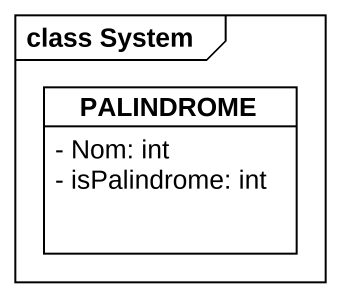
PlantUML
@startuml
mainframe class System
hide circle
hide empty members
skinparam classAttributeIconSize 0
class PALINDROME {
  - Nom: int
  - isPalindrome: int
}
@enduml
